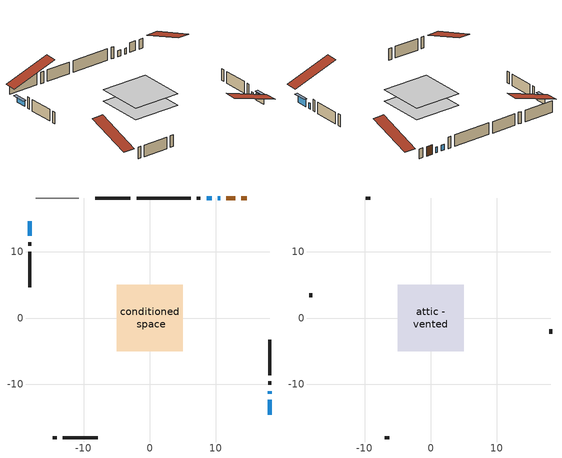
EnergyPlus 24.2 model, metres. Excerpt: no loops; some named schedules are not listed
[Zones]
conditioned space
 floor adiabatic (AdiabaticFloorConstruction): -5,-5 -5,5 5,5 5,-5 z0
 floor foundation (Slab1 construction): -5,-5 -5,5 5,5 5,-5 z0
 wall outside (AdiabaticWallConstruction 1): 12.89,18.14 11.58,18.14 z0:2.03
 wall outside (AdiabaticWallConstruction): 18.14,-14.65 18.14,-12.38 z0:1.5; 18.14,-11.46 18.14,-11.04 / 10.65,18.14 10.29,18.14 / 9.36,18.14 8.59,18.14 z0:1.22; -18.14,14.65 -18.14,12.41 z0:1.17
 wall outside (Wall1 construction): 7.66,18.14 7.1,18.14 / -14.64,-18.14 -14.08,-18.14 / -18.14,11.48 -18.14,10.91 / 18.14,-10.11 18.14,-9.55 z0:2.44
 wall outside (Wall3 construction): -2.92,18.14 -8.22,18.14 / -13.15,-18.14 -7.85,-18.14 / -18.14,9.98 -18.14,4.69 / 18.14,-8.62 18.14,-3.32 z0:2.44
 wall othersidecoefficients (AdiabaticWallConstruction 1): 14.65,18.14 13.81,18.14 z0:2.03
 wall othersidecoefficients (Wall2 construction): 6.17,18.14 -1.99,18.14 z0:2.44
 wall adiabatic (Wall5 construction): -10.73,18.14 -17.21,18.14 z0:2.44
 window (WindowConstruction): 18.14,-14.64 18.14,-12.38 z0:1.5
 window (WindowConstruction 3): 18.14,-11.45 18.14,-11.04 z0:1.22
 window (WindowConstruction 4): 10.65,18.14 10.29,18.14 z0:1.22
 window (WindowConstruction 1): 9.36,18.14 8.59,18.14 z0:1.22
 window (WindowConstruction 2): -18.14,14.64 -18.14,12.41 z0:1.17
 door inside (Door): 14.64,18.14 13.82,18.14 z0:2.03
 door (Door 1): 12.89,18.14 11.58,18.14 z0:2.03
 ceiling adiabatic (AdiabaticFloorConstruction): 5,-5 5,5 -5,5 -5,-5 z0
attic - vented
 floor to conditioned space (Floor1 construction Reversed): -5,-5 -5,5 5,5 5,-5 z2.44
 wall outside (Wall4 construction): -9.14,18.14 -9.8,18.14 / -6.92,-18.14 -6.27,-18.14 / -18.14,3.76 -18.14,3.1 / 18.14,-2.39 18.14,-1.74 z0:2.44
 roof outside (Roof1 construction): 15.57,18.14,2.44 15.57,8.4,5.68 18.14,8.4,5.68 18.14,18.14,2.44; -15.57,-18.14,2.44 -15.57,-8.4,5.68 -18.14,-8.4,5.68 -18.14,-18.14,2.44; -18.14,15.57,2.44 -8.4,15.57,5.68 -8.4,18.14,5.68 -18.14,18.14,2.44; 18.14,-15.57,2.44 8.4,-15.57,5.68 8.4,-18.14,5.68 18.14,-18.14,2.44
shading: 18.14,-12.08 18.14,-14.94 18.75,-14.94 18.75,-12.08 z1.8; -18.14,12.11 -18.14,14.94 -18.75,14.94 -18.75,12.11 z1.47
[Building]
Building 1: Terrain=Suburbs
[Site:Location]
Charlottetown AP_PE: Latitude {deg}=46.29; Longitude {deg}=-63.12; Time Zone {hr}=-4; Elevation {m}=48; Keep Site Location Information=Yes
[Site:GroundTemperature:Shallow]
1.81207, -0.126142, -0.281361, 0.638419, 4.33082, 8.00603, 11.1922, 13.2106, 13.3821, 11.7405, 8.63552, 5.07305
[Site:WaterMainsTemperature]
Calculation Method=Schedule; Temperature Schedule=mains temperature schedule
[Material] Roughness=Rough; Thermal Absorptance=0.9
Name | Thickness {m} | Conductivity {W/m-K} | Density {kg/m3} | Specific Heat {J/kg-K} | Solar Absorptance | Visible Absorptance
asphalt or fiberglass shingles | 0.00635 | 0.162714 | 1121.4 | 1465.45 | 0.4 | 0.4
ceiling loosefill ins | 0.169333 | 0.0480833 | 16.02 | 1046.75 | 0.7 | 0.7
ceiling stud and cavity | 0.1397 | 0.508562 | 65.682 | 1177.47 | 0.7 | 0.7
concrete 4.0 in. | 0.1016 | 1.803125 | 2242.8 | 837.4 | 0.7 | 0.7
door material | 0.04445 | 0.0493698 | 512.64 | 1214.23 | 0.7 | 0.7
door material 1 | 0.04445 | 0.0451087 | 512.64 | 1214.23 | 0.7 | 0.7
floor covering | 0.0127 | 0.0433444 | 54.468 | 1339.84 | 0.6 | 0.6
floor rigid ins; wall rigid ins 2 | 0.512978 | 0.029427 | 32.04 | 1214.23 | 0.7 | 0.7
floor stud and cavity | 0.1397 | 1.75129 | 37.0049 | 1207.88 | 0.7 | 0.7
furniture material conditioned space 1 | 0.1524 | 0.115458 | 640.8 | 1214.23 | 0.6 | 0.6
gypsum board | 0.0127 | 0.160291 | 801 | 837.4 | 0.6 | 0.6
interior vertical ins | 0.025908 | 0.029427 | 32.04 | 1214.23 | 0.7 | 0.7
osb sheathing 0.5 in. | 0.0127 | 0.115458 | 512.64 | 1214.23 | 0.7 | 0.7
osb sheathing 0.75 in. | 0.01905 | 0.115458 | 512.64 | 1214.23 | 0.7 | 0.7
slab rigid ins | 0.0309699 | 0.029427 | 32.04 | 1214.23 | 0.7 | 0.7
wall rigid ins | 0.051816 | 0.029427 | 32.04 | 1214.23 | 0.7 | 0.7
wall rigid ins 1 | 0.051816 | 0.029427 | 32.04 | 1214.23 | 0.4 | 0.4
wall stud and cavity | 0.1397 | 0.424288 | 139.0536 | 1170.24 | 0.7 | 0.7
wall stud and cavity 1 | 0.1397 | 0.299913 | 139.0536 | 1170.24 | 0.7 | 0.7
wall stud and cavity 2 | 0.1397 | 0.23543 | 139.0536 | 1170.24 | 0.7 | 0.7
wall stud and cavity 3 | 0.0889 | 6.9971 | 50.32683 | 1063.81 | 0.6 | 0.6
wall stud and cavity 4 | 0.1397 | 0.184706 | 139.0536 | 1170.24 | 0.7 | 0.7
wall stud and cavity 5 | 0.0889 | 0.380278 | 52.3479 | 1209.89 | 0.7 | 0.7
wall stud and cavity 6 | 0.0889 | 0.391764 | 83.0341 | 1211.67 | 0.7 | 0.7
wood siding | 0.0254 | 0.102417 | 544.68 | 1172.36 | 0.4 | 0.4
wood siding 1 | 0.00254 | 0.102417 | 544.68 | 1172.36 | 0.4 | 0.4
wood siding 2; wood siding 3 | 0.0254 | 0.102417 | 544.68 | 1172.36 | 0.7 | 0.7
[WindowMaterial:SimpleGlazingSystem]
Name | U-Factor {W/m2-K} | Solar Heat Gain Coefficient
WindowMaterial | 2.8884 | 0.7
WindowMaterial 1 | 2.80436 | 0.64
WindowMaterial 2 | 2.8055 | 0.66
WindowMaterial 3 | 2.80039 | 0.59
WindowMaterial 4 | 2.79869 | 0.58
[Construction]
AdiabaticFloorConstruction: floor stud and cavity, floor rigid ins, osb sheathing 0.75 in., floor covering
AdiabaticWallConstruction: wood siding 2, wall rigid ins 2, wall stud and cavity 5, gypsum board
AdiabaticWallConstruction 1: wood siding 3, wall rigid ins 2, wall stud and cavity 5, gypsum board
Door: door material
Door 1: door material 1
Floor1 construction Reversed: gypsum board, ceiling stud and cavity, ceiling loosefill ins
furniture construction conditioned space 1: furniture material conditioned space 1
PartitionWallConstruction: gypsum board, wall stud and cavity 6, gypsum board
Roof1 construction: asphalt or fiberglass shingles
Slab1 construction: slab rigid ins, concrete 4.0 in.
Wall1 construction: wood siding, wall rigid ins, osb sheathing 0.5 in., wall stud and cavity, gypsum board
Wall2 construction: wall rigid ins 1, osb sheathing 0.5 in., wall stud and cavity 1, gypsum board
Wall3 construction: wood siding, wall rigid ins, osb sheathing 0.5 in., wall stud and cavity 2, gypsum board
Wall4 construction: wood siding 1, wall stud and cavity 3
Wall5 construction: wall rigid ins 1, osb sheathing 0.5 in., wall stud and cavity 4, gypsum board
WindowConstruction: WindowMaterial
WindowConstruction 1: WindowMaterial 1
WindowConstruction 2: WindowMaterial 2
WindowConstruction 3: WindowMaterial 3
WindowConstruction 4: WindowMaterial 4
[Zone] Multiplier=1; Part of Total Floor Area=Yes
Name | Volume {m3}
attic - vented | 52.6019
conditioned space | 243.5
[Space]
Name | Zone | Volume {m3}
attic - vented 1 | attic - vented | 52.6019
conditioned space 1 | conditioned space | 243.5
[ZoneInfiltration:EffectiveLeakageArea]
infil attic - vented 1: Zone or Space=attic - vented 1; Schedule=Always On Discrete; Effective Air Leakage Area {cm2}=3577.43; Stack Coefficient=0.000395184; Wind Coefficient=1.34313e-05
[ZoneMixing]
whole house fan mix: Zone or Space=attic - vented; Schedule=Always On Continuous; Design Flow Rate Calculation Method=Flow/Zone; Design Flow Rate {m3/s}=0; Source Zone or Space=conditioned space
[SurfaceProperty:ExposedFoundationPerimeter]
Slab1: Exposed Perimeter Calculation Method=TotalExposedPerimeter; Total Exposed Perimeter {m}=36.576
[SurfaceProperty:OtherSideCoefficients]
other non-freezing space: Combined Convective/Radiative Film Coefficient {W/m2-K}=8.35; Constant Temperature Coefficient=1; External Dry-Bulb Temperature Coefficient=0; Ground Temperature Coefficient=0; Wind Speed Coefficient=0; Zone Air Temperature Coefficient=0; Constant Temperature Schedule=other non-freezing space; Previous Other Side Temperature Coefficient=0
[InternalMass] Zone or ZoneList=conditioned space; Space or SpaceList=conditioned space 1
Name | Construction | Surface Area {m2}
furniture mass conditioned space 1 | furniture construction conditioned space 1 | 79.9078
partition wall mass | PartitionWallConstruction | 199.77
[Lights]
interior lighting: Zone or ZoneList or Space or SpaceList=conditioned space 1; Schedule=interior lighting schedule; Design Level Calculation Method=LightingLevel; Lighting Level {W}=343.2; Return Air Fraction=0; Fraction Radiant=0.6; Fraction Visible=0.2; Fraction Replaceable=1
[People]
occupants: Zone or ZoneList or Space or SpaceList=conditioned space 1; Number of People Schedule=occupants schedule; Number of People Calculation Method=People; Number of People=3; Fraction Radiant=0.314171; Sensible Heat Fraction=0.56303; Activity Level Schedule=occupants activity schedule; Carbon Dioxide Generation Rate {m3/s-W}=0; Enable ASHRAE 55 Comfort Warnings=No; Mean Radiant Temperature Calculation Type=EnclosureAveraged
[ElectricEquipment] Zone or ZoneList or Space or SpaceList=conditioned space 1; Design Level Calculation Method=EquipmentLevel
Name | Schedule | Design Level {W} | Fraction Latent | Fraction Radiant | Fraction Lost
clothes dryer | clothes dryer schedule | 140.772 | 0.015 | 0.081 | 0.85
clothes washer | clothes washer schedule | 32.1985 | 0.03 | 0.162 | 0.7
cooking range | cooking range schedule | 208.969 | 0.08 | 0.432 | 0.2
dishwasher | dishwasher schedule | 66.8632 | 0.3 | 0.18 | 0.4
fridge | fridge schedule | 72.9452 | 0 | 0.6 | 0
mech vent house fan | mech vent house fan schedule | 19.9167 | 0 | 0 | 0.5
mech vent house fan cfis | mech vent house fan cfis schedule | 0 | 0 | 0 | 0
misc plug loads | misc plug loads schedule | 494.7 | 0.045 | 0.513 | 0.1
whole house fan | Always On Discrete | 0 | 0 | 0 | 1
[OtherEquipment] Zone or ZoneList or Space or SpaceList=conditioned space 1; Design Level Calculation Method=EquipmentLevel
Name | Fuel Type | Schedule | Design Level {W} | Fraction Latent | Fraction Radiant | Fraction Lost
clothes dryer 1 | Electricity | clothes dryer schedule | 0 | 0.015 | 0.081 | 0.85
cooking range 1 | Electricity | cooking range schedule | 0 | 0.08 | 0.432 | 0.2
general water use latent | None | general water use schedule | 59.3978 | 1 | 0 | 0
general water use sensible | None | general water use schedule | -58.539 | 0 | 0.6 | 0
mech vent house fan latent load | None | Always On Discrete | 0 | 1 | 0 | 0
mech vent house fan sensible load | None | Always On Discrete | 0 | 0 | 0 | 0
water heater energy adjustment1 | FuelOilNo2 | Always On Discrete | 0.01 | 0 | 0 | 1
[ZoneInfiltration:DesignFlowRate] Zone or ZoneList or Space or SpaceList=conditioned space 1; Schedule=Always On Discrete; Design Flow Rate Calculation Method=Flow/Zone; Design Flow Rate {m3/s}=0
infil flow; natural vent flow; whole house fan flow
[Foundation:Kiva]
Foundation Kiva 1: Initial Indoor Air Temperature {C}=18; Interior Vertical Insulation Material=interior vertical ins; Interior Vertical Insulation Depth {m}=0.1016; Wall Height Above Grade {m}=0.1016; Wall Depth Below Slab {m}=0.2032
[Foundation:Kiva:Settings]
Soil Conductivity {W/m-K}=0.849921; Soil Density {kg/m3}=1842.3; Soil Specific Heat {J/kg-K}=418.7; Ground Solar Absorptivity=0.9; Ground Thermal Absorptivity=0.9; Ground Surface Roughness {m}=0.03; Far-Field Width {m}=40; Deep-Ground Boundary Condition=ZeroFlux; Deep-Ground Depth {m}=40; Minimum Cell Dimension {m}=0.2; Maximum Cell Growth Coefficient=3; Simulation Timestep=Timestep
[Exterior:Lights]
exterior lighting: Schedule=exterior lighting schedule; Design Level {W}=75.6
[EnergyManagementSystem:GlobalVariable]
infil_program_Qfan
infil_program_Qinf
natural_vent_program_Qnv
natural_vent_program_Qwhf
[EnergyManagementSystem:Sensor]
Name | Output:Variable or Output:Meter Index Key | Output:Variable or Output:Meter
airflow_gain | infil flow | Infiltration Sensible Heat Gain Energy
airflow_gain_1 | natural vent flow | Infiltration Sensible Heat Gain Energy
airflow_gain_2 | whole house fan flow | Infiltration Sensible Heat Gain Energy
airflow_loss | infil flow | Infiltration Sensible Heat Loss Energy
airflow_loss_1 | natural vent flow | Infiltration Sensible Heat Loss Energy
airflow_loss_2 | whole house fan flow | Infiltration Sensible Heat Loss Energy
clg_load_cond |  | Cooling:EnergyTransfer:Zone:CONDITIONED SPACE
clg_sp_s; clg_sp_s_1 | cooling setpoint | Schedule Value
clothes_dryer_exhaust_0_sch_s | clothes dryer exhaust 0 schedule | Schedule Value
cool_season | cooling season schedule | Schedule Value
htg_load_cond |  | Heating:EnergyTransfer:Zone:CONDITIONED SPACE
htg_sp_s; htg_sp_s_1 | heating setpoint | Schedule Value
ig_ee_conv | clothes dryer | Electric Equipment Convective Heating Energy
ig_ee_conv_2 | cooking range | Electric Equipment Convective Heating Energy
ig_ee_conv_4 | fridge | Electric Equipment Convective Heating Energy
ig_ee_conv_5 | misc plug loads | Electric Equipment Convective Heating Energy
ig_ee_conv_6 | whole house fan | Electric Equipment Convective Heating Energy
ig_ee_rad | clothes dryer | Electric Equipment Radiant Heating Energy
ig_ee_rad_2 | cooking range | Electric Equipment Radiant Heating Energy
ig_ee_rad_4 | fridge | Electric Equipment Radiant Heating Energy
ig_ee_rad_5 | misc plug loads | Electric Equipment Radiant Heating Energy
ig_ee_rad_6 | whole house fan | Electric Equipment Radiant Heating Energy
ig_lgt_conv | interior lighting | Lights Convective Heating Energy
ig_lgt_rad | interior lighting | Lights Radiant Heating Energy
ig_lgt_vis | interior lighting | Lights Visible Radiation Heating Energy
ig_oe_conv | clothes dryer 1 | Other Equipment Convective Heating Energy
ig_oe_conv_1 | cooking range 1 | Other Equipment Convective Heating Energy
ig_oe_conv_2 | general water use latent | Other Equipment Convective Heating Energy
ig_oe_conv_3 | general water use sensible | Other Equipment Convective Heating Energy
ig_oe_conv_4 | water heater energy adjustment1 | Other Equipment Convective Heating Energy
ig_oe_rad | clothes dryer 1 | Other Equipment Radiant Heating Energy
ig_oe_rad_1 | cooking range 1 | Other Equipment Radiant Heating Energy
ig_oe_rad_2 | general water use latent | Other Equipment Radiant Heating Energy
ig_oe_rad_3 | general water use sensible | Other Equipment Radiant Heating Energy
ig_oe_rad_4 | water heater energy adjustment1 | Other Equipment Radiant Heating Energy
ig_ppl_conv | occupants | People Convective Heating Energy
ig_ppl_rad | occupants | People Radiant Heating Energy
im_conv | furniture mass conditioned space 1 | Surface Inside Face Convection Heat Gain Energy
im_conv_1 | partition wall mass | Surface Inside Face Convection Heat Gain Energy
im_ig | furniture mass conditioned space 1 | Surface Inside Face Internal Gains Radiation Heat Gain Energy
im_ig_1 | partition wall mass | Surface Inside Face Internal Gains Radiation Heat Gain Energy
im_lgt | furniture mass conditioned space 1 | Surface Inside Face Lights Radiation Heat Gain Energy
im_lgt_1 | partition wall mass | Surface Inside Face Lights Radiation Heat Gain Energy
im_sol | furniture mass conditioned space 1 | Surface Inside Face Solar Radiation Heat Gain Energy
im_sol_1 | partition wall mass | Surface Inside Face Solar Radiation Heat Gain Energy
im_surf | furniture mass conditioned space 1 | Surface Inside Face Net Surface Thermal Radiation Heat Gain Energy
im_surf_1 | partition wall mass | Surface Inside Face Net Surface Thermal Radiation Heat Gain Energy
mv_conv | mech vent house fan | Electric Equipment Convective Heating Energy
mv_conv_1 | mech vent house fan cfis | Electric Equipment Convective Heating Energy
mv_conv_2 | mech vent house fan latent load | Other Equipment Convective Heating Energy
mv_conv_3 | mech vent house fan sensible load | Other Equipment Convective Heating Energy
mv_rad | mech vent house fan | Electric Equipment Radiant Heating Energy
mv_rad_1 | mech vent house fan cfis | Electric Equipment Radiant Heating Energy
mv_rad_2 | mech vent house fan latent load | Other Equipment Radiant Heating Energy
mv_rad_3 | mech vent house fan sensible load | Other Equipment Radiant Heating Energy
natural_vent_s | natural vent schedule | Schedule Value
oa_temp |  | Site Outdoor Air Drybulb Temperature
out_pb_s |  | Site Outdoor Air Barometric Pressure
out_wt_s |  | Site Outdoor Air Humidity Ratio
site_vw_s |  | Site Wind Speed
ss_back_out | Window1 | Surface Window Shortwave from Zone Back Out Window Heat Transfer Rate
ss_back_out_1 | Window2 | Surface Window Shortwave from Zone Back Out Window Heat Transfer Rate
ss_back_out_2 | Window3 | Surface Window Shortwave from Zone Back Out Window Heat Transfer Rate
ss_back_out_3 | Window4 | Surface Window Shortwave from Zone Back Out Window Heat Transfer Rate
ss_back_out_4 | Window5 | Surface Window Shortwave from Zone Back Out Window Heat Transfer Rate
ss_conv | Door1 | Surface Inside Face Convection Heat Gain Energy
ss_conv_1 | Door2 | Surface Inside Face Convection Heat Gain Energy
ss_conv_2 | Window1 | Surface Inside Face Convection Heat Gain Energy
ss_conv_3 | Window2 | Surface Inside Face Convection Heat Gain Energy
ss_conv_4 | Window3 | Surface Inside Face Convection Heat Gain Energy
ss_conv_5 | Window4 | Surface Inside Face Convection Heat Gain Energy
ss_conv_6 | Window5 | Surface Inside Face Convection Heat Gain Energy
ss_ig | Door1 | Surface Inside Face Internal Gains Radiation Heat Gain Energy
ss_ig_1 | Door2 | Surface Inside Face Internal Gains Radiation Heat Gain Energy
ss_ig_2 | Window1 | Surface Inside Face Internal Gains Radiation Heat Gain Energy
ss_ig_3 | Window2 | Surface Inside Face Internal Gains Radiation Heat Gain Energy
ss_ig_4 | Window3 | Surface Inside Face Internal Gains Radiation Heat Gain Energy
ss_ig_5 | Window4 | Surface Inside Face Internal Gains Radiation Heat Gain Energy
ss_ig_6 | Window5 | Surface Inside Face Internal Gains Radiation Heat Gain Energy
ss_lgt | Door1 | Surface Inside Face Lights Radiation Heat Gain Energy
ss_lgt_1 | Door2 | Surface Inside Face Lights Radiation Heat Gain Energy
ss_sol | Door1 | Surface Inside Face Solar Radiation Heat Gain Energy
ss_sol_1 | Door2 | Surface Inside Face Solar Radiation Heat Gain Energy
ss_surf | Door1 | Surface Inside Face Net Surface Thermal Radiation Heat Gain Energy
ss_surf_1 | Door2 | Surface Inside Face Net Surface Thermal Radiation Heat Gain Energy
ss_surf_2 | Window1 | Surface Inside Face Net Surface Thermal Radiation Heat Gain Energy
ss_surf_3 | Window2 | Surface Inside Face Net Surface Thermal Radiation Heat Gain Energy
ss_surf_4 | Window3 | Surface Inside Face Net Surface Thermal Radiation Heat Gain Energy
ss_surf_5 | Window4 | Surface Inside Face Net Surface Thermal Radiation Heat Gain Energy
ss_surf_6 | Window5 | Surface Inside Face Net Surface Thermal Radiation Heat Gain Energy
ss_trans_in | Window1 | Surface Window Transmitted Solar Radiation Rate
ss_trans_in_1 | Window2 | Surface Window Transmitted Solar Radiation Rate
ss_trans_in_2 | Window3 | Surface Window Transmitted Solar Radiation Rate
ss_trans_in_3 | Window4 | Surface Window Transmitted Solar Radiation Rate
ss_trans_in_4 | Window5 | Surface Window Transmitted Solar Radiation Rate
ss_trans_out | Window1 | Surface Inside Face Initial Transmitted Diffuse Transmitted Out Window Solar Radiation Rate
ss_trans_out_1 | Window2 | Surface Inside Face Initial Transmitted Diffuse Transmitted Out Window Solar Radiation Rate
ss_trans_out_2 | Window3 | Surface Inside Face Initial Transmitted Diffuse Transmitted Out Window Solar Radiation Rate
ss_trans_out_3 | Window4 | Surface Inside Face Initial Transmitted Diffuse Transmitted Out Window Solar Radiation Rate
ss_trans_out_4 | Window5 | Surface Inside Face Initial Transmitted Diffuse Transmitted Out Window Solar Radiation Rate
s_conv | Floor1 | Surface Inside Face Convection Heat Gain Energy
s_conv_1 | inferred conditioned ceiling | Surface Inside Face Convection Heat Gain Energy
s_conv_10 | Wall3:180 | Surface Inside Face Convection Heat Gain Energy
s_conv_11 | Wall3:270 | Surface Inside Face Convection Heat Gain Energy
s_conv_12 | Wall3:90 | Surface Inside Face Convection Heat Gain Energy
s_conv_13 | Wall5 | Surface Inside Face Convection Heat Gain Energy
s_conv_2 | inferred conditioned floor | Surface Inside Face Convection Heat Gain Energy
s_conv_3 | Slab1 | Surface Inside Face Convection Heat Gain Energy
s_conv_4 | Wall1:0 | Surface Inside Face Convection Heat Gain Energy
s_conv_5 | Wall1:180 | Surface Inside Face Convection Heat Gain Energy
s_conv_6 | Wall1:270 | Surface Inside Face Convection Heat Gain Energy
s_conv_7 | Wall1:90 | Surface Inside Face Convection Heat Gain Energy
s_conv_8 | Wall2 | Surface Inside Face Convection Heat Gain Energy
s_conv_9 | Wall3:0 | Surface Inside Face Convection Heat Gain Energy
s_ig | Floor1 | Surface Inside Face Internal Gains Radiation Heat Gain Energy
s_ig_1 | inferred conditioned ceiling | Surface Inside Face Internal Gains Radiation Heat Gain Energy
s_ig_10 | Wall3:180 | Surface Inside Face Internal Gains Radiation Heat Gain Energy
s_ig_11 | Wall3:270 | Surface Inside Face Internal Gains Radiation Heat Gain Energy
s_ig_12 | Wall3:90 | Surface Inside Face Internal Gains Radiation Heat Gain Energy
s_ig_13 | Wall5 | Surface Inside Face Internal Gains Radiation Heat Gain Energy
s_ig_2 | inferred conditioned floor | Surface Inside Face Internal Gains Radiation Heat Gain Energy
s_ig_3 | Slab1 | Surface Inside Face Internal Gains Radiation Heat Gain Energy
s_ig_4 | Wall1:0 | Surface Inside Face Internal Gains Radiation Heat Gain Energy
s_ig_5 | Wall1:180 | Surface Inside Face Internal Gains Radiation Heat Gain Energy
s_ig_6 | Wall1:270 | Surface Inside Face Internal Gains Radiation Heat Gain Energy
s_ig_7 | Wall1:90 | Surface Inside Face Internal Gains Radiation Heat Gain Energy
s_ig_8 | Wall2 | Surface Inside Face Internal Gains Radiation Heat Gain Energy
s_ig_9 | Wall3:0 | Surface Inside Face Internal Gains Radiation Heat Gain Energy
s_lgt | Floor1 | Surface Inside Face Lights Radiation Heat Gain Energy
s_lgt_1 | inferred conditioned ceiling | Surface Inside Face Lights Radiation Heat Gain Energy
s_lgt_10 | Wall3:180 | Surface Inside Face Lights Radiation Heat Gain Energy
s_lgt_11 | Wall3:270 | Surface Inside Face Lights Radiation Heat Gain Energy
s_lgt_12 | Wall3:90 | Surface Inside Face Lights Radiation Heat Gain Energy
s_lgt_13 | Wall5 | Surface Inside Face Lights Radiation Heat Gain Energy
s_lgt_2 | inferred conditioned floor | Surface Inside Face Lights Radiation Heat Gain Energy
s_lgt_3 | Slab1 | Surface Inside Face Lights Radiation Heat Gain Energy
s_lgt_4 | Wall1:0 | Surface Inside Face Lights Radiation Heat Gain Energy
s_lgt_5 | Wall1:180 | Surface Inside Face Lights Radiation Heat Gain Energy
s_lgt_6 | Wall1:270 | Surface Inside Face Lights Radiation Heat Gain Energy
s_lgt_7 | Wall1:90 | Surface Inside Face Lights Radiation Heat Gain Energy
s_lgt_8 | Wall2 | Surface Inside Face Lights Radiation Heat Gain Energy
s_lgt_9 | Wall3:0 | Surface Inside Face Lights Radiation Heat Gain Energy
s_sol | Floor1 | Surface Inside Face Solar Radiation Heat Gain Energy
s_sol_1 | inferred conditioned ceiling | Surface Inside Face Solar Radiation Heat Gain Energy
s_sol_10 | Wall3:180 | Surface Inside Face Solar Radiation Heat Gain Energy
s_sol_11 | Wall3:270 | Surface Inside Face Solar Radiation Heat Gain Energy
s_sol_12 | Wall3:90 | Surface Inside Face Solar Radiation Heat Gain Energy
s_sol_13 | Wall5 | Surface Inside Face Solar Radiation Heat Gain Energy
s_sol_2 | inferred conditioned floor | Surface Inside Face Solar Radiation Heat Gain Energy
s_sol_3 | Slab1 | Surface Inside Face Solar Radiation Heat Gain Energy
s_sol_4 | Wall1:0 | Surface Inside Face Solar Radiation Heat Gain Energy
s_sol_5 | Wall1:180 | Surface Inside Face Solar Radiation Heat Gain Energy
s_sol_6 | Wall1:270 | Surface Inside Face Solar Radiation Heat Gain Energy
s_sol_7 | Wall1:90 | Surface Inside Face Solar Radiation Heat Gain Energy
s_sol_8 | Wall2 | Surface Inside Face Solar Radiation Heat Gain Energy
s_sol_9 | Wall3:0 | Surface Inside Face Solar Radiation Heat Gain Energy
s_surf | Floor1 | Surface Inside Face Net Surface Thermal Radiation Heat Gain Energy
s_surf_1 | inferred conditioned ceiling | Surface Inside Face Net Surface Thermal Radiation Heat Gain Energy
s_surf_10 | Wall3:180 | Surface Inside Face Net Surface Thermal Radiation Heat Gain Energy
s_surf_11 | Wall3:270 | Surface Inside Face Net Surface Thermal Radiation Heat Gain Energy
s_surf_12 | Wall3:90 | Surface Inside Face Net Surface Thermal Radiation Heat Gain Energy
s_surf_13 | Wall5 | Surface Inside Face Net Surface Thermal Radiation Heat Gain Energy
s_surf_2 | inferred conditioned floor | Surface Inside Face Net Surface Thermal Radiation Heat Gain Energy
s_surf_3 | Slab1 | Surface Inside Face Net Surface Thermal Radiation Heat Gain Energy
s_surf_4 | Wall1:0 | Surface Inside Face Net Surface Thermal Radiation Heat Gain Energy
s_surf_5 | Wall1:180 | Surface Inside Face Net Surface Thermal Radiation Heat Gain Energy
s_surf_6 | Wall1:270 | Surface Inside Face Net Surface Thermal Radiation Heat Gain Energy
s_surf_7 | Wall1:90 | Surface Inside Face Net Surface Thermal Radiation Heat Gain Energy
s_surf_8 | Wall2 | Surface Inside Face Net Surface Thermal Radiation Heat Gain Energy
s_surf_9 | Wall3:0 | Surface Inside Face Net Surface Thermal Radiation Heat Gain Energy
[EnergyManagementSystem:Actuator]
Name | Actuated Component Unique | Actuated Component Type | Actuated Component Control Type
fridge_schedule_act | fridge schedule | Schedule:Constant | Schedule Value
infil_flow_act | infil flow | Zone Infiltration | Air Exchange Flow Rate
mech_vent_house_fan_cfis_act | mech vent house fan cfis | ElectricEquipment | Electricity Rate
mech_vent_house_fan_latent_load_act | mech vent house fan latent load | OtherEquipment | Power Level
mech_vent_house_fan_sensible_load_act | mech vent house fan sensible load | OtherEquipment | Power Level
natural_vent_flow_act | natural vent flow | Zone Infiltration | Air Exchange Flow Rate
other_non_freezing_space_temp_sch | other non-freezing space | Schedule:Constant | Schedule Value
water_heater_ec_adj_act | water heater energy adjustment1 | OtherEquipment | Power Level
whole_house_fan_act | whole house fan | ElectricEquipment | Electricity Rate
whole_house_fan_flow_act | whole house fan flow | Zone Infiltration | Air Exchange Flow Rate
whole_house_fan_mix_act | whole house fan mix | ZoneMixing | Air Exchange Flow Rate
[EnergyManagementSystem:Program]
boiler_hydronic_pump_disaggregate_program: Set boiler_hydronic_pump_primary_htg = boiler_hydronic_pump_s
